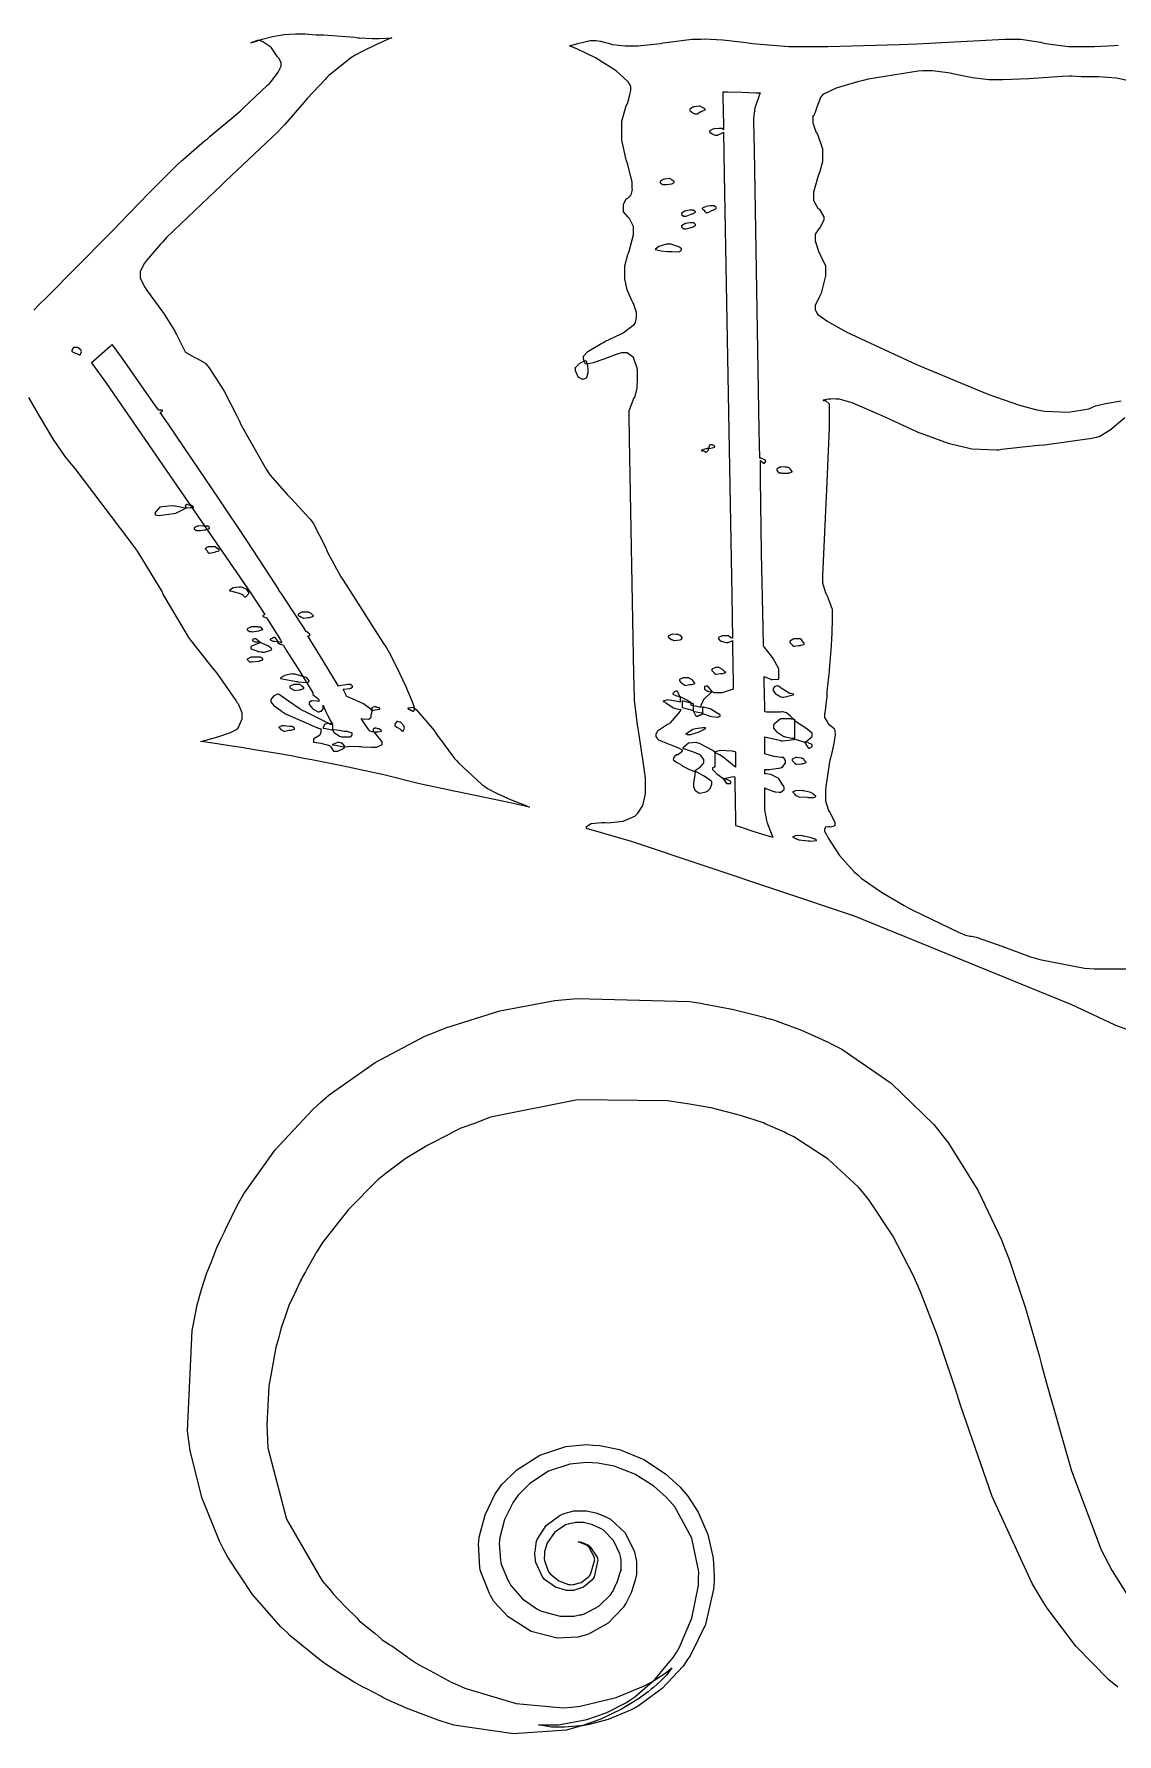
# Model space of a CAD drawing. Extents: x 55 to 302, y 40 to 307.
# Drawn here: x 195.5 to 247.3, y 225.3 to 306.6 of the extents above; entities that cross this region are included whole.
import ezdxf

# ---------------------------------------------------------------- set-up
doc = ezdxf.new("R2010")
doc.units = 0
doc.header["$MEASUREMENT"] = 0

msp = doc.modelspace()

# ---------------------------------------------------------------- linework, layer by layer
at = {"color": 42}
for points in [[(195.491, 293.424), (195.792, 293.723), (196.091, 294.014), (199.027, 296.987), (199.319, 297.285), (199.61, 297.586), (200.995, 299.019), (202.309, 300.33), (202.565, 300.567), (202.635, 300.638), (203.667, 301.52), (203.799, 301.625), (203.932, 301.741), (205.255, 302.852), (205.387, 302.966), (205.519, 303.082), (206.666, 304.166), (206.764, 304.271), (206.86, 304.377), (207.19, 304.81), (207.327, 305.095), (207.327, 305.189), (207.327, 305.268), (207.213, 305.471), (207.187, 305.506), (207.159, 305.542), (206.895, 305.93), (206.868, 305.965), (206.842, 306), (206.455, 306.265), (206.411, 306.281), (206.393, 306.291), (206.273, 306.317), (206.235, 306.317), (206.179, 306.317), (206.018, 306.265), (205.882, 306.211), (205.882, 306.211), (205.882, 306.211), (206.039, 306.262), (206.427, 306.379), (206.922, 306.509), (207.278, 306.585), (207.397, 306.6), (207.459, 306.609), (208.022, 306.634), (208.209, 306.634), (208.456, 306.634), (209.011, 306.6), (209.197, 306.6), (209.346, 306.591), (210.847, 306.476), (210.997, 306.458), (211.075, 306.45), (211.704, 306.423), (211.913, 306.423), (212.024, 306.423), (212.358, 306.441), (212.619, 306.458), (212.619, 306.458), (212.619, 306.458), (212.39, 306.36), (211.855, 306.119), (211.234, 305.818), (210.863, 305.621), (210.749, 305.542), (210.634, 305.463), (209.602, 304.642), (209.514, 304.553), (209.426, 304.465), (208.57, 303.557), (208.492, 303.459), (208.412, 303.363), (207.494, 302.296), (207.397, 302.19), (207.159, 301.943), (204.672, 299.598), (204.435, 299.368), (204.187, 299.139), (201.851, 296.907), (201.648, 296.686), (201.56, 296.59), (200.881, 295.796), (200.837, 295.734), (200.793, 295.681), (200.59, 295.272), (200.59, 295.135), (200.59, 294.958), (200.827, 294.491), (200.871, 294.429), (200.915, 294.358), (201.621, 293.388), (201.719, 293.265), (201.771, 293.194), (202.246, 292.427), (202.282, 292.347), (202.317, 292.268), (202.697, 291.492), (202.741, 291.43), (202.75, 291.412), (203.164, 291.175), (203.236, 291.148), (203.306, 291.113), (203.72, 290.883), (203.729, 290.865), (203.888, 290.672), (204.602, 289.56), (205.21, 288.379), (205.317, 288.149), (205.421, 287.92), (206.604, 285.83), (206.728, 285.644), (206.788, 285.556), (207.61, 284.613), (207.716, 284.515), (207.812, 284.419), (208.703, 283.449), (208.774, 283.351), (208.853, 283.246), (209.47, 282.055), (209.514, 281.94), (209.558, 281.825), (210.184, 280.68), (210.256, 280.565), (210.432, 280.291), (212.186, 277.54), (212.372, 277.283), (212.497, 277.06), (212.849, 276.371), (213.276, 275.459), (213.577, 274.744), (213.686, 274.443), (213.677, 274.425), (213.668, 274.417), (213.523, 274.409), (213.395, 274.396), (213.395, 274.391), (213.395, 274.374), (213.473, 274.321), (213.501, 274.321), (213.509, 274.312), (213.597, 274.259), (213.607, 274.249), (213.633, 274.249), (213.713, 274.303), (213.713, 274.321), (213.703, 274.33), (213.677, 274.402), (213.677, 274.425), (213.677, 274.425), (213.782, 274.329), (214.664, 273.306), (214.735, 273.19), (214.806, 273.086), (215.626, 271.992), (215.724, 271.885), (215.812, 271.781), (216.932, 270.749), (217.065, 270.651), (217.193, 270.557), (217.623, 270.334), (218.338, 270.013), (218.954, 269.764), (219.215, 269.663), (219.215, 269.663), (219.215, 269.663), (218.786, 269.755), (217.76, 269.973), (216.537, 270.229), (215.768, 270.389), (215.511, 270.44), (215.379, 270.466), (214.022, 270.758), (213.89, 270.793), (213.757, 270.829), (212.31, 271.181), (212.16, 271.216), (211.789, 271.296), (210.304, 271.617), (208.8, 271.921), (208.421, 271.992), (208.267, 272.023), (207.804, 272.109), (207.054, 272.238), (206.238, 272.373), (205.423, 272.504), (204.673, 272.621), (204.056, 272.717), (203.637, 272.781), (203.483, 272.803), (203.483, 272.803), (203.483, 272.803), (203.733, 272.864), (204.302, 273.02), (204.91, 273.236), (205.227, 273.395), (205.281, 273.473), (205.307, 273.509), (205.457, 273.88), (205.457, 274.002), (205.457, 274.162), (205.281, 274.577), (205.246, 274.638), (205.184, 274.753), (204.302, 276.023), (204.188, 276.155), (204.072, 276.287), (203.014, 277.644), (202.917, 277.777), (202.794, 277.963), (201.701, 279.815), (201.613, 279.999), (201.515, 280.186), (200.483, 281.861), (200.378, 282.01), (200.113, 282.381), (197.467, 285.856), (197.203, 286.173), (196.996, 286.428), (196.446, 287.245), (195.786, 288.347), (195.253, 289.245)], [(248.408, 258.807), (247.261, 259.221), (247.191, 259.256), (245.153, 260.2), (234.748, 264.439), (224.094, 268.023), (221.933, 268.64), (221.933, 268.64), (221.933, 268.676), (221.933, 268.676), (221.933, 268.727), (222.162, 268.879), (222.673, 268.932), (222.815, 268.923), (222.974, 268.914), (223.691, 268.985), (224.251, 269.232), (224.331, 269.31), (224.393, 269.364), (224.622, 269.744), (224.746, 270.229), (224.755, 270.334), (224.755, 270.45), (224.755, 270.707), (224.755, 270.793), (224.755, 271.049), (224.657, 271.727), (224.649, 271.815), (224.631, 271.948), (224.429, 273.306), (224.403, 273.439), (224.375, 273.581), (224.234, 274.779), (224.226, 274.884), (224.198, 276.014), (223.996, 287.277), (223.978, 288.396), (223.978, 288.608), (224.19, 289.172), (224.226, 289.242), (224.26, 289.304), (224.362, 289.702), (224.375, 290.169), (224.367, 290.266), (224.367, 290.346), (224.367, 290.523), (224.367, 290.583), (224.349, 290.707), (224.177, 291.162), (223.88, 291.386), (223.802, 291.394), (223.775, 291.394), (223.716, 291.394), (223.697, 291.394), (223.609, 291.386), (223.306, 291.287), (222.77, 291.091), (222.247, 290.914), (221.967, 290.849), (221.897, 290.865), (221.879, 290.865), (221.83, 290.981), (221.791, 291.107), (221.791, 291.148), (221.791, 291.228), (222.002, 291.448), (222.038, 291.465), (222.082, 291.492), (222.673, 291.853), (222.743, 291.888), (222.814, 291.924), (223.555, 292.278), (223.625, 292.312), (223.696, 292.348), (224.225, 292.761), (224.26, 292.806), (224.277, 292.833), (224.331, 293.077), (224.331, 293.158), (224.331, 293.318), (224.181, 293.741), (224.154, 293.794), (224.101, 293.882), (223.882, 294.394), (223.767, 294.924), (223.767, 295.099), (223.767, 295.161), (223.767, 295.3), (223.767, 295.345), (223.767, 295.549), (223.908, 296.087), (223.944, 296.157), (223.978, 296.245), (224.19, 297.027), (224.19, 297.285), (224.19, 297.428), (223.988, 297.807), (223.944, 297.851), (223.908, 297.895), (223.697, 298.126), (223.697, 298.203), (223.697, 298.257), (223.697, 298.376), (223.697, 298.414), (223.697, 298.502), (223.846, 298.759), (223.873, 298.767), (223.918, 298.785), (224.075, 298.936), (224.128, 299.192), (224.12, 299.262), (224.12, 299.57), (223.908, 300.382), (223.873, 300.496), (223.838, 300.612), (223.625, 301.558), (223.625, 301.872), (223.625, 301.952), (223.625, 302.131), (223.625, 302.19), (223.625, 302.464), (223.838, 303.195), (223.873, 303.283), (223.908, 303.363), (224.014, 303.72), (224.05, 303.948), (224.05, 304.024), (224.05, 304.052), (224.05, 304.111), (224.05, 304.13), (223.933, 304.35), (223.354, 304.88), (222.373, 305.497), (221.499, 305.916), (221.121, 306.071), (221.121, 306.071), (221.121, 306.071), (221.24, 306.105), (221.523, 306.181), (221.85, 306.265), (222.048, 306.309), (222.11, 306.317), (222.154, 306.317), (222.253, 306.317), (222.286, 306.317), (222.374, 306.317), (222.611, 306.291), (222.639, 306.281), (222.665, 306.273), (223.078, 306.159), (223.132, 306.141), (223.184, 306.132), (223.78, 306.071), (223.978, 306.071), (224.383, 306.071), (225.469, 306.185), (225.601, 306.211), (225.734, 306.229), (226.984, 306.388), (227.401, 306.388), (227.56, 306.397), (228.45, 306.353), (229.446, 306.239), (229.658, 306.211), (229.869, 306.185), (231.615, 306.035), (232.198, 306.035), (233.477, 306.035), (236.898, 306.124), (237.313, 306.141), (237.736, 306.159), (241.943, 306.379), (242.358, 306.388), (242.711, 306.388), (243.654, 306.239), (243.769, 306.211), (243.884, 306.177), (244.988, 306.035), (245.357, 306.035), (245.575, 306.035), (246.229, 306.044), (247.155, 306.088), (247.367, 306.105)], [(248.083, 304.351), (247.293, 304.514), (246.422, 304.588), (246.133, 304.588), (245.999, 304.588), (245.598, 304.593), (245.154, 304.615), (245.04, 304.624), (244.695, 304.598), (243.094, 304.497), (241.854, 304.447), (241.44, 304.447), (241.18, 304.447), (240.399, 304.535), (239.606, 304.695), (239.466, 304.73), (239.342, 304.757), (238.482, 304.87), (238.195, 304.87), (238.151, 304.87), (238.052, 304.87), (238.019, 304.87), (237.798, 304.854), (235.409, 304.473), (235.162, 304.411), (234.906, 304.351), (233.87, 304.042), (233.238, 303.734), (233.186, 303.671), (233.15, 303.627), (232.948, 303.142), (232.94, 303.106), (232.922, 303.046), (232.802, 302.719), (232.763, 302.719), (232.763, 302.675), (232.763, 302.576), (232.763, 302.543), (232.763, 302.384), (232.912, 301.961), (232.94, 301.908), (232.984, 301.837), (233.222, 301.149), (233.222, 300.919), (233.222, 300.867), (233.222, 300.747), (233.222, 300.707), (233.222, 300.514), (233.08, 300.003), (233.046, 299.931), (233.01, 299.843), (232.797, 299.063), (232.797, 298.803), (232.797, 298.67), (233.002, 298.31), (233.046, 298.274), (233.08, 298.248), (233.282, 297.895), (233.292, 297.851), (233.292, 297.728), (233.114, 297.392), (233.08, 297.356), (233.044, 297.321), (232.869, 297.057), (232.869, 296.969), (232.869, 296.748), (233.072, 296.158), (233.116, 296.087), (233.15, 296.017), (233.363, 295.541), (233.363, 295.381), (233.363, 295.073), (233.16, 294.235), (233.116, 294.146), (233.08, 294.086), (232.869, 293.656), (232.869, 293.511), (232.869, 293.45), (232.956, 293.292), (232.974, 293.265), (233.008, 293.22), (233.481, 292.877), (234.359, 292.392), (234.597, 292.276), (234.834, 292.162), (237.508, 290.927), (237.808, 290.795), (238.099, 290.663), (240.947, 289.49), (241.23, 289.384), (241.502, 289.279), (242.649, 288.881), (243.477, 288.66), (243.593, 288.642), (243.848, 288.598), (244.995, 288.542), (245.965, 288.714), (246.133, 288.785), (246.283, 288.848), (246.768, 288.963), (247.513, 289.083)], [(247.68, 288.282), (246.986, 287.695), (246.488, 287.384), (246.309, 287.338), (246.105, 287.285), (243.84, 286.967), (243.593, 286.949), (243.399, 286.933), (241.785, 286.756), (241.653, 286.738), (241.547, 286.73), (240.374, 286.782), (240.242, 286.808), (240.17, 286.826), (239.43, 287.003), (239.36, 287.021), (239.244, 287.056), (237.949, 287.523), (237.808, 287.584), (237.666, 287.646), (236.255, 288.3), (236.115, 288.36), (235.972, 288.422), (234.649, 288.987), (234.527, 289.031), (234.473, 289.049), (234.036, 289.172), (233.892, 289.172), (233.848, 289.181), (233.616, 289.172), (233.539, 289.172), (233.503, 289.163), (233.256, 289.118), (233.256, 289.101), (233.282, 289.101), (233.342, 289.101), (233.363, 289.101), (233.389, 289.093), (233.539, 288.94), (233.539, 288.889), (233.539, 287.796), (233.415, 284.851), (233.398, 284.515), (233.381, 284.181), (233.238, 281.068), (233.222, 280.775), (233.222, 280.723), (233.222, 280.604), (233.222, 280.565), (233.222, 280.388), (233.371, 279.913), (233.398, 279.859), (233.443, 279.771), (233.679, 279.123), (233.679, 278.907), (233.679, 278.554), (233.653, 277.62), (233.645, 277.496), (233.635, 277.373), (233.547, 276.225), (233.539, 276.119), (233.529, 276.014), (233.433, 275.194), (233.433, 274.92), (233.423, 274.832), (233.335, 274.152), (233.327, 274.108), (233.327, 274.092), (233.327, 274.052), (233.327, 274.038), (233.327, 273.941), (233.477, 273.693), (233.503, 273.649), (233.521, 273.623), (233.776, 273.421), (233.785, 273.403), (233.819, 273.345), (233.827, 273.117), (233.772, 272.703), (233.671, 272.267), (233.6, 272.008), (233.575, 271.921), (233.557, 271.833), (233.379, 270.625), (233.363, 270.474), (233.363, 270.386), (233.363, 270.188), (233.363, 270.122), (233.363, 269.955), (233.511, 269.496), (233.539, 269.452), (233.583, 269.382), (233.821, 268.931), (233.821, 268.781), (233.821, 268.764), (233.619, 268.702), (233.575, 268.71), (233.531, 268.72), (233.371, 268.694), (233.318, 268.595), (233.327, 268.57), (233.327, 268.509), (233.415, 268.341), (233.433, 268.323), (233.511, 268.165), (234.041, 267.345), (234.746, 266.56), (234.914, 266.417), (235.081, 266.269), (236.052, 265.585), (237.129, 264.954), (237.349, 264.83), (237.552, 264.725), (239.765, 263.659), (239.995, 263.561), (240.021, 263.553), (240.265, 263.489), (240.348, 263.489), (240.576, 263.437), (241.855, 262.988), (243.169, 262.503), (243.417, 262.431), (243.619, 262.37), (245.762, 261.956), (245.992, 261.938), (246.213, 261.921), (248.364, 261.921)]]:
    msp.add_lwpolyline(points, dxfattribs=at)
for points in [[(230.47, 272.204), (230.47, 272.407), (230.47, 272.863), (230.47, 273.014), (230.531, 272.998), (231.174, 272.856), (231.246, 272.838), (231.316, 272.83), (231.871, 272.892), (231.915, 272.91), (231.96, 272.901), (232.33, 272.785), (232.374, 272.767), (232.391, 272.723), (232.533, 272.495), (232.551, 272.485), (232.595, 272.485), (232.709, 272.539), (232.727, 272.557), (232.727, 272.574), (232.727, 272.615), (232.727, 272.627), (232.727, 272.655), (232.577, 272.725), (232.551, 272.733), (232.533, 272.743), (232.413, 272.767), (232.374, 272.767), (232.435, 272.795), (232.727, 273.039), (232.727, 273.12), (232.727, 273.202), (232.427, 273.443), (231.986, 273.729), (231.915, 273.792), (231.88, 273.818), (231.699, 274.012), (231.502, 274.17), (231.458, 274.179), (231.44, 274.188), (231.32, 274.215), (231.282, 274.215), (231.22, 274.206), (230.548, 274.206), (230.47, 274.215), (230.47, 274.427), (230.452, 275.062), (230.434, 275.697), (230.434, 275.908), (230.46, 275.89), (230.759, 275.776), (230.787, 275.766), (230.831, 275.758), (231.122, 275.785), (231.14, 275.802), (231.14, 275.918), (231.14, 276.175), (231.14, 276.261), (231.122, 276.305), (230.857, 276.772), (230.823, 276.824), (230.787, 276.878), (230.434, 277.319), (230.4, 277.354), (230.382, 278.245), (230.314, 281.799), (230.266, 285.353), (230.258, 286.243), (230.274, 286.227), (230.394, 286.103), (230.434, 286.103), (230.451, 286.103), (230.511, 286.194), (230.504, 286.209), (230.504, 286.245), (230.294, 286.349), (230.223, 286.349), (230.196, 287.69), (229.967, 301.097), (229.941, 302.437), (229.941, 302.613), (230.002, 303.09), (230.011, 303.142), (230.028, 303.196), (230.23, 303.751), (230.258, 303.812), (230.032, 303.812), (229.358, 303.83), (228.684, 303.848), (228.46, 303.848), (228.46, 303.623), (228.476, 302.948), (228.494, 302.274), (228.494, 302.048), (228.494, 302.066), (228.414, 302.118), (228.388, 302.118), (228.362, 302.118), (228.302, 302.118), (228.283, 302.118), (228.283, 302.118), (228.035, 302.093), (228.001, 302.084), (227.973, 302.075), (227.824, 302.002), (227.824, 301.978), (227.824, 301.952), (227.912, 301.881), (227.93, 301.872), (227.947, 301.863), (228.067, 301.801), (228.107, 301.801), (228.133, 301.801), (228.191, 301.801), (228.211, 301.801), (228.238, 301.811), (228.476, 301.926), (228.494, 301.942), (228.528, 299.923), (228.881, 279.762), (228.917, 277.742), (228.891, 277.742), (228.829, 277.768), (228.812, 277.777), (228.812, 277.795), (228.732, 277.848), (228.706, 277.848), (228.635, 277.848), (228.45, 277.858), (228.424, 277.848), (228.396, 277.84), (228.247, 277.767), (228.247, 277.742), (228.247, 277.708), (228.335, 277.618), (228.353, 277.6), (228.38, 277.592), (228.608, 277.54), (228.636, 277.53), (228.706, 277.53), (228.899, 277.62), (228.917, 277.636), (228.917, 277.343), (228.935, 276.459), (228.953, 275.595), (228.953, 275.307), (228.909, 275.291), (228.468, 275.141), (228.424, 275.131), (228.396, 275.123), (228.097, 275.123), (228.071, 275.131), (228.043, 275.131), (227.973, 275.159), (227.965, 275.167), (227.929, 275.211), (227.743, 275.449), (227.682, 275.449), (227.656, 275.449), (227.578, 275.423), (227.578, 275.413), (227.578, 275.397), (227.578, 275.357), (227.578, 275.343), (227.578, 275.308), (227.726, 275.212), (227.754, 275.203), (227.77, 275.194), (227.89, 275.167), (227.93, 275.167), (227.903, 275.141), (227.604, 274.876), (227.578, 274.85), (227.55, 274.823), (227.401, 274.526), (227.401, 274.425), (227.357, 274.435), (226.986, 274.523), (226.942, 274.531), (226.942, 274.549), (226.942, 274.589), (226.942, 274.602), (226.942, 274.647), (226.73, 274.779), (226.447, 274.92), (226.413, 274.954), (226.395, 274.972), (226.275, 275.203), (226.237, 275.203), (226.209, 275.203), (226.15, 275.167), (226.131, 275.167), (226.131, 275.15), (226.06, 275.096), (226.06, 275.096), (226.06, 275.07), (226.209, 275), (226.237, 274.99), (226.253, 274.982), (226.373, 274.954), (226.413, 274.954), (226.413, 274.884), (226.413, 274.727), (226.413, 274.673), (226.281, 274.709), (225.808, 274.784), (225.601, 274.727), (225.601, 274.708), (225.627, 274.708), (225.69, 274.683), (225.708, 274.673), (225.724, 274.647), (226.104, 274.409), (226.167, 274.391), (226.193, 274.382), (226.421, 274.33), (226.447, 274.321), (226.421, 274.25), (225.945, 273.685), (225.884, 273.649), (225.812, 273.605), (225.335, 273.288), (225.319, 273.262), (225.301, 273.244), (225.249, 273.126), (225.249, 273.086), (225.249, 273.042), (225.337, 272.919), (225.355, 272.91), (225.381, 272.883), (225.575, 272.798), (225.962, 272.645), (226.336, 272.493), (226.509, 272.407), (226.519, 272.38), (226.519, 272.352), (226.434, 272.262), (226.311, 272.168), (226.271, 272.168), (226.245, 272.16), (226.131, 272.058), (226.085, 271.939), (226.095, 271.921), (226.103, 271.905), (226.279, 271.794), (226.491, 271.666), (226.519, 271.639), (226.545, 271.613), (226.83, 271.472), (227.101, 271.366), (227.119, 271.356), (227.127, 271.34), (227.095, 271.093), (227.048, 270.815), (227.048, 270.721), (227.048, 270.651), (227.135, 270.45), (227.153, 270.44), (227.171, 270.432), (227.312, 270.343), (227.329, 270.334), (227.356, 270.325), (227.656, 270.388), (227.682, 270.404), (227.717, 270.422), (227.858, 270.55), (227.93, 270.758), (227.93, 270.827), (227.93, 270.867), (227.802, 270.986), (227.524, 271.163), (227.245, 271.314), (227.119, 271.373), (227.119, 271.392), (227.119, 271.392), (227.201, 271.454), (227.338, 271.552), (227.365, 271.569), (227.391, 271.587), (227.542, 271.785), (227.542, 271.851), (227.542, 271.931), (227.391, 272.142), (227.365, 272.168), (227.347, 272.178), (226.967, 272.328), (226.906, 272.344), (226.871, 272.354), (226.588, 272.442), (226.554, 272.451), (226.58, 272.522), (226.813, 272.737), (227.171, 272.759), (227.259, 272.733), (227.32, 272.715), (227.991, 272.362), (228.071, 272.308), (228.071, 272.124), (228.071, 271.708), (228.071, 271.569), (228.043, 271.569), (227.973, 271.543), (227.965, 271.533), (227.965, 271.464), (228.163, 271.256), (228.45, 271.048), (228.494, 271.004), (228.51, 270.987), (228.63, 270.793), (228.67, 270.793), (228.714, 270.793), (228.813, 270.793), (228.847, 270.793), (228.847, 270.811), (228.847, 270.851), (228.847, 270.863), (228.847, 270.891), (228.696, 270.961), (228.67, 270.969), (228.652, 270.979), (228.533, 271.004), (228.494, 271.004), (228.51, 271.031), (228.951, 271.119), (229.023, 271.11), (229.023, 270.816), (229.041, 269.933), (229.059, 269.069), (229.059, 268.781), (229.235, 268.728), (229.945, 268.5), (230.671, 268.271), (230.857, 268.217), (230.831, 268.279), (230.592, 268.897), (230.576, 268.957), (230.558, 269.019), (230.47, 269.529), (230.47, 269.699), (230.47, 269.919), (230.47, 270.415), (230.47, 270.581), (230.514, 270.554), (230.893, 270.414), (230.929, 270.404), (230.955, 270.396), (231.145, 270.368), (231.21, 270.368), (231.236, 270.378), (231.386, 270.503), (231.386, 270.545), (231.386, 270.563), (231.386, 270.604), (231.386, 270.617), (231.369, 270.652), (231.14, 271.013), (231.105, 271.04), (231.078, 271.058), (230.779, 271.207), (230.753, 271.216), (230.735, 271.225), (230.536, 271.25), (230.47, 271.25), (230.47, 271.304), (230.47, 271.424), (230.47, 271.463), (230.673, 271.463), (231.228, 271.543), (231.282, 271.569), (231.308, 271.578), (231.458, 271.784), (231.458, 271.851), (231.458, 271.895), (231.369, 272.01), (231.352, 272.028), (231.242, 272.028), (230.911, 272.077), (230.558, 272.178), (230.47, 272.204)], [(227.506, 303.106), (227.488, 303.116), (227.368, 303.177), (227.329, 303.177), (227.329, 303.177), (227.075, 303.152), (227.048, 303.142), (227.021, 303.134), (226.872, 303.035), (226.872, 303), (226.872, 302.974), (226.959, 302.905), (226.977, 302.896), (226.995, 302.887), (227.113, 302.824), (227.153, 302.824), (227.223, 302.824), (227.4, 302.922), (227.435, 302.93), (227.462, 302.94), (227.612, 303.013), (227.612, 303.036), (227.608, 303.033), (227.524, 303.09), (227.506, 303.106)], [(226.024, 299.649), (226.024, 299.649), (225.945, 299.721), (225.918, 299.721), (225.918, 299.721), (225.663, 299.694), (225.637, 299.685), (225.61, 299.677), (225.461, 299.577), (225.461, 299.544), (225.461, 299.518), (225.548, 299.448), (225.565, 299.438), (225.592, 299.438), (225.651, 299.438), (225.672, 299.438), (225.76, 299.438), (225.997, 299.464), (226.024, 299.472), (226.041, 299.482), (226.131, 299.555), (226.131, 299.579), (226.131, 299.579), (226.033, 299.641), (226.024, 299.649)], [(227.578, 298.167), (227.578, 298.167), (227.656, 298.097), (227.682, 298.097), (227.753, 298.097), (227.929, 298.187), (227.965, 298.203), (227.991, 298.213), (228.141, 298.286), (228.141, 298.31), (228.141, 298.336), (228.053, 298.406), (228.035, 298.414), (228.009, 298.414), (227.949, 298.414), (227.93, 298.414), (227.858, 298.414), (227.664, 298.389), (227.648, 298.38), (227.62, 298.371), (227.471, 298.298), (227.471, 298.274), (227.48, 298.265), (227.578, 298.192), (227.578, 298.167)], [(227.048, 298.203), (227.021, 298.203), (226.961, 298.203), (226.942, 298.203), (226.871, 298.203), (226.686, 298.177), (226.66, 298.167), (226.632, 298.159), (226.483, 298.06), (226.483, 298.027), (226.483, 298.001), (226.572, 297.93), (226.59, 297.921), (226.616, 297.921), (226.675, 297.921), (226.696, 297.921), (226.696, 297.921), (226.941, 298.01), (226.977, 298.027), (227.003, 298.037), (227.153, 298.11), (227.153, 298.133), (227.153, 298.133), (227.065, 298.195), (227.048, 298.203)], [(227.048, 297.604), (227.021, 297.604), (226.961, 297.604), (226.942, 297.604), (226.871, 297.604), (226.686, 297.578), (226.66, 297.568), (226.632, 297.56), (226.483, 297.46), (226.483, 297.428), (226.483, 297.401), (226.572, 297.331), (226.59, 297.321), (226.616, 297.321), (226.675, 297.321), (226.696, 297.321), (226.696, 297.321), (226.941, 297.384), (226.977, 297.392), (227.003, 297.401), (227.153, 297.474), (227.153, 297.498), (227.153, 297.525), (227.065, 297.596), (227.048, 297.604)], [(225.213, 296.333), (225.221, 296.325), (225.512, 296.267), (225.816, 296.227), (225.918, 296.227), (226.033, 296.227), (226.35, 296.219), (226.377, 296.227), (226.394, 296.237), (226.483, 296.31), (226.483, 296.333), (226.483, 296.361), (226.394, 296.431), (226.377, 296.44), (226.35, 296.458), (225.974, 296.58), (225.848, 296.58), (225.768, 296.59), (225.397, 296.471), (225.213, 296.333), (225.213, 296.333)], [(197.309, 291.465), (197.309, 291.444), (197.436, 291.382), (197.582, 291.334), (197.592, 291.324), (197.592, 291.324), (197.67, 291.288), (197.696, 291.288), (197.714, 291.288), (197.776, 291.439), (197.768, 291.465), (197.768, 291.509), (197.618, 291.633), (197.592, 291.641), (197.547, 291.641), (197.448, 291.641), (197.415, 291.641), (197.387, 291.641), (197.309, 291.509), (197.309, 291.465)], [(210.362, 272.521), (210.378, 272.539), (210.669, 272.579), (211.066, 272.566), (211.138, 272.557), (211.208, 272.548), (211.657, 272.521), (211.807, 272.521), (211.895, 272.521), (212.15, 272.645), (212.16, 272.661), (212.16, 272.661), (212.16, 272.697), (212.16, 272.697), (212.16, 272.778), (211.966, 273.02), (211.773, 273.262), (211.773, 273.262), (211.773, 273.262), (211.949, 273.268), (212.126, 273.29), (212.126, 273.297), (212.126, 273.324), (212.036, 273.395), (212.019, 273.403), (211.975, 273.403), (211.876, 273.439), (211.843, 273.439), (211.816, 273.439), (211.737, 273.385), (211.737, 273.367), (211.737, 273.341), (211.737, 273.283), (211.737, 273.262), (211.693, 273.262), (211.594, 273.297), (211.56, 273.297), (211.525, 273.351), (211.38, 273.567), (211.218, 273.801), (211.173, 273.862), (211.173, 273.862), (211.173, 273.896), (211.173, 273.896), (211.252, 273.88), (211.521, 273.871), (211.631, 273.97), (211.631, 274.002), (211.631, 274.074), (211.693, 274.277), (211.703, 274.285), (211.729, 274.303), (211.917, 274.334), (212.055, 274.351), (212.055, 274.355), (212.055, 274.373), (211.975, 274.425), (211.949, 274.425), (211.922, 274.425), (211.851, 274.453), (211.843, 274.461), (211.816, 274.471), (211.667, 274.411), (211.667, 274.391), (211.667, 274.365), (211.667, 274.306), (211.667, 274.285), (211.631, 274.329), (211.266, 274.593), (210.634, 274.894), (210.468, 274.954), (210.45, 274.99), (210.308, 275.273), (210.292, 275.307), (210.318, 275.299), (210.616, 275.335), (210.644, 275.343), (210.661, 275.353), (210.749, 275.398), (210.749, 275.413), (210.749, 275.441), (210.661, 275.511), (210.644, 275.519), (210.616, 275.519), (210.557, 275.519), (210.538, 275.519), (210.511, 275.529), (210.123, 275.467), (210.079, 275.449), (209.929, 275.688), (209.338, 276.649), (208.747, 277.61), (208.598, 277.848), (208.624, 277.848), (208.704, 277.875), (208.704, 277.883), (208.704, 277.927), (208.554, 278.043), (208.528, 278.059), (208.395, 278.263), (207.874, 279.061), (207.353, 279.842), (207.221, 280.035), (207.221, 280.035), (207.221, 280.07), (207.221, 280.07), (206.837, 280.654), (205.683, 282.406), (204.367, 284.384), (203.058, 286.322), (201.923, 287.984), (201.542, 288.536), (201.559, 288.546), (201.648, 288.593), (201.648, 288.608), (201.648, 288.608), (201.648, 288.642), (201.648, 288.642), (201.604, 288.642), (201.505, 288.642), (201.472, 288.642), (201.323, 288.858), (200.875, 289.497), (200.36, 290.227), (199.844, 290.951), (199.397, 291.575), (199.249, 291.783), (199.151, 291.695), (198.754, 291.342), (198.357, 290.989), (198.261, 290.901), (198.975, 289.913), (205.872, 279.885), (206.551, 278.871), (206.533, 278.863), (206.445, 278.817), (206.445, 278.801), (206.445, 278.784), (206.577, 278.73), (206.622, 278.73), (206.692, 278.616), (206.992, 278.144), (207.292, 277.654), (207.363, 277.53), (207.319, 277.53), (207.203, 277.557), (207.187, 277.566), (207.169, 277.602), (207.049, 277.777), (207.01, 277.777), (206.983, 277.777), (206.924, 277.742), (206.904, 277.742), (206.904, 277.726), (206.798, 277.686), (206.798, 277.672), (206.798, 277.654), (206.93, 277.6), (206.974, 277.6), (207.018, 277.6), (207.133, 277.575), (207.151, 277.566), (207.151, 277.54), (207.283, 277.46), (207.327, 277.46), (207.336, 277.452), (207.424, 277.399), (207.433, 277.39), (207.574, 277.169), (208.139, 276.275), (208.703, 275.361), (208.844, 275.131), (208.844, 275.052), (209.083, 274.85), (209.127, 274.814), (209.127, 274.788), (209.127, 274.729), (209.127, 274.708), (209.047, 274.726), (208.777, 274.739), (208.668, 274.664), (208.668, 274.638), (208.668, 274.567), (208.826, 274.382), (208.844, 274.355), (208.861, 274.338), (209.091, 274.224), (209.127, 274.215), (209.153, 274.215), (209.212, 274.249), (209.233, 274.249), (209.259, 274.249), (209.338, 274.356), (209.338, 274.391), (209.338, 274.427), (209.338, 274.505), (209.338, 274.531), (209.356, 274.487), (209.496, 274.152), (209.514, 274.108), (209.532, 274.092), (209.646, 273.88), (209.656, 273.862), (209.664, 273.836), (209.779, 273.633), (209.797, 273.615), (209.769, 273.615), (209.71, 273.615), (209.69, 273.615), (209.585, 273.677), (208.466, 274.233), (208.351, 274.285), (208.235, 274.338), (207.676, 274.727), (207.239, 275.044), (207.187, 275.06), (207.159, 275.07), (206.97, 274.968), (206.834, 274.8), (206.834, 274.744), (206.834, 274.689), (206.983, 274.519), (207.309, 274.277), (207.397, 274.215), (207.53, 274.126), (209.065, 273.447), (209.233, 273.403), (209.233, 273.368), (209.233, 273.29), (209.233, 273.262), (209.233, 273.218), (209.17, 273.096), (209.161, 273.086), (209.135, 273.068), (208.897, 272.919), (208.88, 272.91), (208.88, 272.875), (208.88, 272.795), (208.88, 272.767), (208.897, 272.759), (209.232, 272.717), (209.637, 272.601), (209.69, 272.557), (209.708, 272.548), (209.827, 272.344), (209.867, 272.344), (209.911, 272.344), (210.01, 272.344), (210.043, 272.344), (210.104, 272.362), (210.282, 272.446), (210.352, 272.513), (210.362, 272.521)], [(221.897, 291.006), (221.914, 290.998), (221.976, 290.783), (222.003, 290.554), (222.003, 290.477), (222.003, 290.406), (221.941, 290.205), (221.933, 290.196), (221.915, 290.178), (221.773, 290.116), (221.757, 290.124), (221.713, 290.124), (221.597, 290.187), (221.58, 290.196), (221.553, 290.213), (221.404, 290.518), (221.404, 290.619), (221.394, 290.663), (221.611, 290.893), (221.879, 291.016), (221.897, 291.006)], [(227.788, 286.808), (227.797, 286.818), (227.943, 286.844), (228.071, 286.87), (228.071, 286.879), (228.071, 286.906), (227.981, 286.977), (227.965, 286.985), (227.937, 286.985), (227.878, 286.985), (227.858, 286.985), (227.841, 286.985), (227.78, 286.895), (227.788, 286.879), (227.788, 286.879), (227.788, 286.826), (227.788, 286.808), (227.7, 286.808), (227.435, 286.73), (227.435, 286.702), (227.462, 286.702), (227.521, 286.702), (227.542, 286.702), (227.55, 286.694), (227.638, 286.641), (227.648, 286.632), (227.666, 286.626), (227.757, 286.708), (227.788, 286.808), (227.788, 286.808)], [(231.669, 285.856), (231.651, 285.866), (231.531, 285.926), (231.492, 285.926), (231.421, 285.926), (231.236, 285.936), (231.21, 285.926), (231.184, 285.918), (231.033, 285.819), (231.033, 285.786), (231.033, 285.751), (231.122, 285.662), (231.14, 285.644), (231.166, 285.644), (231.225, 285.644), (231.246, 285.644), (231.272, 285.636), (231.571, 285.636), (231.599, 285.644), (231.643, 285.644), (231.775, 285.698), (231.775, 285.714), (231.765, 285.724), (231.685, 285.84), (231.669, 285.856)], [(202.777, 283.95), (202.803, 283.968), (202.992, 283.996), (203.13, 283.986), (203.13, 283.986), (203.13, 284.014), (203.04, 284.084), (203.024, 284.092), (202.98, 284.092), (202.864, 284.118), (202.847, 284.127), (202.82, 284.127), (202.741, 284.074), (202.741, 284.056), (202.75, 284.048), (202.777, 283.975), (202.777, 283.95), (202.733, 283.96), (202.264, 284.048), (202.212, 284.056), (202.062, 284.074), (201.529, 284.008), (201.296, 283.755), (201.296, 283.669), (201.296, 283.669), (201.296, 283.633), (201.296, 283.633), (201.498, 283.607), (202.286, 283.726), (202.741, 283.934), (202.777, 283.95)], [(203.27, 282.892), (203.296, 282.892), (203.356, 282.892), (203.376, 282.892), (203.465, 282.892), (203.663, 282.928), (203.729, 282.928), (203.755, 282.937), (203.906, 282.983), (203.906, 282.998), (203.906, 283.025), (203.816, 283.096), (203.799, 283.104), (203.772, 283.104), (203.713, 283.104), (203.693, 283.104), (203.605, 283.104), (203.367, 283.114), (203.34, 283.104), (203.314, 283.096), (203.164, 283.023), (203.164, 282.998), (203.164, 282.972), (203.252, 282.902), (203.27, 282.892)], [(203.799, 281.869), (203.799, 281.869), (203.888, 281.809), (203.906, 281.799), (203.906, 281.799), (204.161, 281.861), (204.188, 281.869), (204.214, 281.879), (204.365, 281.924), (204.365, 281.94), (204.365, 281.967), (204.266, 282.038), (204.258, 282.046), (204.258, 282.046), (204.169, 282.108), (204.152, 282.116), (204.081, 282.116), (203.922, 282.116), (203.87, 282.116), (203.843, 282.108), (203.693, 282.035), (203.693, 282.01), (203.702, 281.994), (203.799, 281.901), (203.799, 281.869)], [(204.858, 279.999), (204.902, 279.999), (205.016, 279.975), (205.034, 279.965), (205.078, 279.957), (205.315, 279.895), (205.484, 279.833), (205.493, 279.823), (205.493, 279.797), (205.572, 279.717), (205.599, 279.717), (205.643, 279.717), (205.766, 279.867), (205.776, 279.893), (205.784, 279.921), (205.69, 280.061), (205.475, 280.168), (205.423, 280.176), (205.325, 280.176), (205.034, 280.142), (204.866, 280.035), (204.858, 279.999)], [(208.774, 278.907), (208.756, 278.916), (208.636, 278.977), (208.598, 278.977), (208.526, 278.977), (208.341, 278.987), (208.315, 278.977), (208.288, 278.969), (208.139, 278.896), (208.139, 278.871), (208.139, 278.845), (208.227, 278.775), (208.245, 278.765), (208.262, 278.757), (208.382, 278.694), (208.421, 278.694), (208.421, 278.694), (208.632, 278.73), (208.704, 278.73), (208.73, 278.74), (208.88, 278.785), (208.88, 278.801), (208.88, 278.801), (208.791, 278.889), (208.774, 278.907)], [(206.339, 278.271), (206.313, 278.271), (206.254, 278.271), (206.235, 278.271), (206.207, 278.281), (205.908, 278.281), (205.882, 278.271), (205.854, 278.263), (205.705, 278.19), (205.705, 278.165), (205.705, 278.139), (205.792, 278.069), (205.81, 278.059), (205.836, 278.059), (205.896, 278.059), (205.916, 278.059), (205.942, 278.051), (206.241, 278.087), (206.269, 278.095), (206.295, 278.105), (206.445, 278.15), (206.445, 278.165), (206.436, 278.175), (206.357, 278.263), (206.339, 278.271)], [(206.339, 277.53), (206.259, 277.504), (205.882, 277.338), (205.882, 277.283), (205.882, 277.283), (205.882, 277.247), (205.882, 277.247), (205.898, 277.231), (206.19, 277.116), (206.235, 277.107), (206.279, 277.107), (206.393, 277.081), (206.411, 277.071), (206.525, 277.071), (206.833, 277.161), (206.868, 277.177), (206.868, 277.177), (206.868, 277.213), (206.868, 277.213), (206.875, 277.235), (206.722, 277.359), (206.41, 277.496), (206.339, 277.53), (206.313, 277.548), (206.121, 277.706), (206.058, 277.706), (206.03, 277.706), (205.952, 277.682), (205.952, 277.672), (205.952, 277.672), (205.952, 277.636), (205.952, 277.636), (205.952, 277.62), (206.084, 277.566), (206.128, 277.566), (206.181, 277.566), (206.321, 277.54), (206.339, 277.53)], [(225.99, 277.672), (226.016, 277.672), (226.085, 277.646), (226.095, 277.636), (226.121, 277.628), (226.421, 277.654), (226.447, 277.672), (226.465, 277.682), (226.519, 277.742), (226.519, 277.742), (226.519, 277.778), (226.43, 277.866), (226.413, 277.883), (226.386, 277.883), (226.324, 277.91), (226.307, 277.919), (226.235, 277.919), (226.05, 277.928), (226.024, 277.919), (225.997, 277.91), (225.848, 277.837), (225.848, 277.813), (225.865, 277.796), (225.98, 277.682), (225.99, 277.672)], [(232.234, 277.636), (232.234, 277.654), (232.154, 277.706), (232.128, 277.706), (232.056, 277.706), (231.871, 277.716), (231.845, 277.706), (231.818, 277.698), (231.669, 277.599), (231.669, 277.566), (231.669, 277.531), (231.765, 277.434), (231.775, 277.424), (231.775, 277.408), (231.854, 277.354), (231.881, 277.354), (231.881, 277.354), (232.092, 277.39), (232.164, 277.39), (232.19, 277.399), (232.34, 277.445), (232.34, 277.46), (232.34, 277.504), (232.242, 277.628), (232.234, 277.636)], [(205.81, 276.614), (205.836, 276.614), (205.896, 276.614), (205.916, 276.614), (205.942, 276.605), (206.241, 276.64), (206.269, 276.648), (206.295, 276.658), (206.445, 276.703), (206.445, 276.718), (206.445, 276.746), (206.357, 276.816), (206.339, 276.824), (206.313, 276.824), (206.254, 276.824), (206.235, 276.824), (206.207, 276.834), (205.908, 276.834), (205.882, 276.824), (205.854, 276.816), (205.705, 276.743), (205.705, 276.718), (205.714, 276.71), (205.8, 276.623), (205.81, 276.614)], [(207.293, 275.836), (207.293, 275.816), (207.632, 275.749), (208.059, 275.67), (208.103, 275.66), (208.147, 275.652), (208.534, 275.617), (208.562, 275.626), (208.588, 275.626), (208.668, 275.679), (208.668, 275.696), (208.668, 275.696), (208.578, 275.828), (208.562, 275.836), (208.526, 275.864), (208.051, 276.005), (207.998, 276.013), (207.971, 276.013), (207.911, 276.013), (207.892, 276.013), (207.838, 276.031), (207.512, 275.952), (207.293, 275.836), (207.293, 275.836)], [(227.013, 275.732), (226.995, 275.741), (226.853, 275.828), (226.836, 275.836), (226.764, 275.836), (226.58, 275.846), (226.554, 275.836), (226.526, 275.828), (226.377, 275.757), (226.377, 275.732), (226.377, 275.697), (226.465, 275.608), (226.483, 275.59), (226.5, 275.582), (226.642, 275.493), (226.66, 275.483), (226.66, 275.483), (226.871, 275.519), (226.942, 275.519), (226.968, 275.529), (227.119, 275.574), (227.119, 275.59), (227.119, 275.59), (227.029, 275.714), (227.013, 275.732)], [(228.46, 276.225), (228.442, 276.235), (228.299, 276.323), (228.283, 276.331), (228.239, 276.331), (228.14, 276.331), (228.107, 276.331), (228.079, 276.323), (227.93, 276.25), (227.93, 276.225), (227.93, 276.19), (228.025, 276.094), (228.035, 276.085), (228.035, 276.067), (228.114, 276.013), (228.141, 276.013), (228.141, 276.013), (228.352, 276.049), (228.424, 276.049), (228.45, 276.058), (228.6, 276.104), (228.6, 276.119), (228.564, 276.119), (228.468, 276.217), (228.46, 276.225)], [(207.856, 275.307), (207.856, 275.307), (207.945, 275.247), (207.963, 275.237), (207.963, 275.237), (208.173, 275.273), (208.245, 275.273), (208.271, 275.282), (208.421, 275.328), (208.421, 275.343), (208.421, 275.371), (208.323, 275.441), (208.315, 275.449), (208.315, 275.449), (208.235, 275.519), (208.209, 275.519), (208.137, 275.519), (207.953, 275.529), (207.927, 275.519), (207.9, 275.511), (207.75, 275.438), (207.75, 275.413), (207.75, 275.387), (207.847, 275.317), (207.856, 275.307)], [(231.845, 275.06), (231.827, 275.07), (231.708, 275.096), (231.669, 275.096), (231.625, 275.106), (231.244, 275.344), (231.21, 275.379), (231.2, 275.389), (231.114, 275.441), (231.105, 275.449), (231.078, 275.459), (230.941, 275.431), (230.857, 275.339), (230.857, 275.307), (230.848, 275.273), (230.954, 275.088), (231.236, 274.938), (231.316, 274.92), (231.377, 274.912), (231.818, 275.026), (231.845, 275.06)], [(227.048, 274.602), (226.995, 274.62), (226.572, 274.727), (226.519, 274.744), (226.519, 274.665), (226.519, 274.486), (226.519, 274.425), (226.572, 274.409), (226.995, 274.303), (227.048, 274.285), (227.048, 274.365), (227.048, 274.542), (227.048, 274.602)], [(227.506, 274.144), (227.506, 274.118), (227.373, 274.038), (227.329, 274.038), (227.329, 274.038), (227.251, 274.002), (227.225, 274.002), (227.181, 274.002), (227.065, 274.215), (227.048, 274.249), (227.093, 274.241), (227.462, 274.162), (227.506, 274.144)], [(227.506, 274.461), (227.532, 274.453), (227.761, 274.4), (227.788, 274.391), (227.849, 274.374), (228.29, 274.108), (228.317, 274.072), (228.317, 274.056), (228.317, 274.016), (228.317, 274.002), (228.317, 273.99), (228.207, 273.95), (227.937, 273.986), (227.858, 274.002), (227.823, 274.012), (227.54, 274.1), (227.506, 274.108), (227.506, 274.197), (227.506, 274.395), (227.506, 274.461)], [(207.327, 273.367), (207.344, 273.359), (207.464, 273.297), (207.504, 273.297), (207.504, 273.297), (207.714, 273.333), (207.786, 273.333), (207.812, 273.342), (207.963, 273.388), (207.963, 273.403), (207.963, 273.43), (207.873, 273.5), (207.856, 273.509), (207.829, 273.509), (207.77, 273.509), (207.75, 273.509), (207.724, 273.518), (207.479, 273.543), (207.397, 273.543), (207.353, 273.543), (207.221, 273.491), (207.221, 273.473), (207.229, 273.465), (207.309, 273.377), (207.327, 273.367)], [(209.797, 273.649), (209.769, 273.649), (209.71, 273.649), (209.69, 273.649), (209.629, 273.659), (209.421, 273.625), (209.338, 273.485), (209.338, 273.439), (209.382, 273.43), (209.752, 273.351), (209.797, 273.333), (209.797, 273.412), (209.797, 273.59), (209.797, 273.649)], [(209.797, 273.367), (209.813, 273.377), (210.1, 273.346), (210.348, 273.297), (210.432, 273.297), (210.476, 273.288), (210.715, 273.215), (210.715, 273.19), (210.715, 273.19), (210.715, 273.156), (210.715, 273.156), (210.715, 273.122), (210.652, 273.024), (210.644, 273.014), (210.616, 273.006), (210.229, 273.006), (210.185, 273.014), (210.114, 273.032), (209.871, 273.218), (209.797, 273.367), (209.797, 273.367)], [(212.761, 273.579), (212.761, 273.553), (212.888, 273.474), (213.032, 273.385), (213.042, 273.367), (213.042, 273.367), (213.12, 273.297), (213.148, 273.297), (213.165, 273.297), (213.227, 273.439), (213.218, 273.473), (213.218, 273.535), (213.068, 273.693), (213.042, 273.72), (212.998, 273.72), (212.899, 273.756), (212.865, 273.756), (212.863, 273.757), (212.761, 273.625), (212.761, 273.579)], [(227.083, 273.403), (227.143, 273.421), (227.495, 273.473), (227.612, 273.473), (227.612, 273.456), (227.612, 273.417), (227.612, 273.403), (227.594, 273.386), (227.303, 273.244), (227.259, 273.226), (227.215, 273.21), (226.903, 273.12), (226.8, 273.12), (226.774, 273.12), (226.704, 273.148), (226.696, 273.156), (226.704, 273.174), (227.021, 273.386), (227.083, 273.403)], [(231.881, 272.944), (231.765, 272.944), (231.457, 273.006), (231.422, 273.014), (231.378, 273.024), (231.086, 273.21), (231.069, 273.226), (231.051, 273.244), (230.893, 273.443), (230.893, 273.509), (230.893, 273.536), (230.893, 273.596), (230.893, 273.615), (230.91, 273.651), (231.202, 273.88), (231.246, 273.896), (231.272, 273.906), (231.661, 273.906), (231.705, 273.896), (231.721, 273.888), (231.841, 273.862), (231.881, 273.862), (231.881, 273.633), (231.881, 273.116), (231.881, 272.944)], [(209.797, 272.627), (209.797, 272.663), (210.035, 272.759), (210.079, 272.767), (210.105, 272.767), (210.175, 272.743), (210.185, 272.733), (210.229, 272.733), (210.352, 272.557), (210.362, 272.521), (210.308, 272.53), (209.849, 272.619), (209.797, 272.627)], [(229.059, 271.569), (229.015, 271.604), (228.635, 271.921), (228.6, 271.956), (228.572, 271.992), (228.296, 272.16), (228.071, 272.271), (228.071, 272.308), (228.071, 272.308), (228.326, 272.389), (228.909, 272.353), (229.059, 272.308), (229.059, 272.124), (229.059, 271.708), (229.059, 271.569)], [(232.34, 271.921), (232.34, 271.939), (232.26, 271.992), (232.234, 271.992), (232.216, 272.001), (232.018, 272.028), (231.951, 272.028), (231.924, 272.019), (231.775, 271.946), (231.775, 271.921), (231.775, 271.887), (231.871, 271.789), (231.881, 271.779), (231.881, 271.763), (231.96, 271.709), (231.987, 271.709), (231.987, 271.709), (232.242, 271.737), (232.268, 271.745), (232.312, 271.745), (232.445, 271.799), (232.445, 271.815), (232.445, 271.815), (232.348, 271.913), (232.34, 271.921)], [(231.915, 270.264), (231.915, 270.237), (232.066, 270.167), (232.092, 270.158), (232.11, 270.149), (232.489, 270.131), (232.551, 270.122), (232.614, 270.122), (232.806, 270.118), (232.904, 270.174), (232.904, 270.192), (232.894, 270.202), (232.806, 270.255), (232.797, 270.264), (232.797, 270.29), (232.647, 270.36), (232.621, 270.368), (232.603, 270.378), (232.312, 270.432), (232.268, 270.44), (232.198, 270.45), (231.933, 270.444), (231.811, 270.388), (231.811, 270.368), (231.827, 270.36), (231.906, 270.273), (231.915, 270.264)], [(231.951, 268.147), (231.977, 268.147), (232.037, 268.111), (232.058, 268.111), (232.084, 268.103), (232.533, 268.05), (232.587, 268.041), (232.639, 268.032), (232.94, 268.066), (232.94, 268.075), (232.93, 268.085), (232.841, 268.139), (232.833, 268.147), (232.806, 268.147), (232.736, 268.173), (232.727, 268.181), (232.7, 268.191), (232.312, 268.279), (232.268, 268.288), (232.198, 268.297), (231.933, 268.293), (231.811, 268.236), (231.811, 268.217), (231.837, 268.209), (231.942, 268.157), (231.951, 268.147)]]:
    msp.add_lwpolyline(points, close=True, dxfattribs=at)
at = {"color": 7}
msp.add_lwpolyline([(247.349, 227.578), (247.261, 227.648), (246.917, 227.93), (245.339, 229.536), (243.972, 231.352), (243.733, 231.739), (243.248, 232.525), (241.335, 236.697), (239.845, 241.009), (239.572, 241.865), (239.43, 242.298), (238.706, 244.423), (237.913, 246.477), (237.736, 246.874), (237.56, 247.271), (236.586, 249.159), (235.452, 250.869), (235.197, 251.178), (234.94, 251.486), (233.503, 252.823), (231.854, 253.894), (231.492, 254.07), (231.404, 254.114), (230.488, 254.521), (230.4, 254.565), (229.306, 254.918), (227.894, 255.271), (227.779, 255.297), (226.764, 255.465), (226.66, 255.481), (225.812, 255.614), (221.508, 255.668), (217.346, 254.838), (216.57, 254.529), (215.97, 254.317), (215.926, 254.301), (215.451, 254.062), (215.407, 254.036), (215.319, 253.992), (214.401, 253.524), (214.313, 253.471), (214.224, 253.419), (213.342, 252.889), (213.254, 252.835), (213.174, 252.775), (212.354, 252.157), (212.266, 252.096), (211.957, 251.841), (210.546, 250.416), (209.312, 248.833), (209.091, 248.496), (209.037, 248.408), (208.544, 247.526), (208.492, 247.438), (208.351, 247.191), (208.279, 247.051), (208.279, 247.051), (208.279, 247.056), (208.279, 247.085), (208.279, 247.085), (208.279, 247.051), (208.245, 246.98), (207.963, 246.379), (207.935, 246.327), (207.696, 245.824), (207.68, 245.78), (207.504, 245.251), (207.327, 244.758), (207.187, 244.192), (207.081, 243.823), (206.736, 241.971), (206.64, 240.119), (206.658, 239.748), (206.692, 239.016), (207.582, 235.613), (209.285, 232.666), (209.726, 232.164), (209.823, 232.031), (210.384, 231.432), (210.961, 230.867), (211.067, 230.753), (211.128, 230.7), (211.745, 230.196), (211.807, 230.152), (212.126, 229.871), (212.16, 229.844), (212.513, 229.616), (212.549, 229.588), (212.619, 229.544), (213.289, 229.067), (213.36, 229.023), (213.395, 228.997), (213.721, 228.768), (213.747, 228.74), (213.782, 228.724), (214.1, 228.548), (214.136, 228.53), (214.259, 228.46), (215.494, 227.798), (215.617, 227.754), (216.119, 227.525), (218.567, 226.792), (220.821, 226.59), (221.228, 226.624), (221.633, 226.668), (223.361, 227.079), (224.666, 227.613), (224.86, 227.718), (225.054, 227.824), (225.734, 228.265), (226.024, 228.494), (226.024, 228.494), (226.024, 228.494), (225.848, 228.255), (225.814, 228.211), (225.77, 228.167), (225.504, 227.894), (225.133, 227.551), (225.036, 227.471), (224.886, 227.352), (224.419, 227.011), (223.617, 226.515), (222.615, 226.038), (221.711, 225.717), (221.404, 225.637), (220.971, 225.523), (218.444, 225.333), (215.582, 225.761), (214.982, 225.954), (214.832, 225.99), (213.28, 226.59), (213.114, 226.66), (213.07, 226.678), (212.663, 226.854), (212.619, 226.872), (212.583, 226.89), (212.23, 227.066), (212.196, 227.083), (212.124, 227.119), (211.393, 227.507), (211.314, 227.542), (211.278, 227.56), (210.899, 227.762), (210.855, 227.788), (210.785, 227.824), (210.572, 227.965), (210.326, 228.107), (210.246, 228.16), (209.488, 228.654), (209.41, 228.706), (209.259, 228.822), (207.75, 230.047), (207.61, 230.188), (207.318, 230.462), (205.96, 232.009), (204.778, 233.787), (204.575, 234.174), (204.373, 234.563), (203.535, 236.648), (202.978, 238.893), (202.917, 239.36), (202.855, 239.828), (203.066, 244.635), (203.164, 245.11), (203.306, 245.85), (203.517, 246.592), (203.765, 247.333), (203.781, 247.395), (203.994, 247.915), (204.012, 247.967), (204.258, 248.602), (204.294, 248.672), (204.294, 248.708), (204.365, 248.815), (204.435, 248.991), (204.611, 249.344), (204.663, 249.459), (205.227, 250.605), (205.281, 250.719), (205.536, 251.16), (207.045, 253.268), (208.836, 255.199), (209.233, 255.552), (209.63, 255.904), (211.821, 257.453), (214.206, 258.7), (214.701, 258.903), (215.203, 259.107), (217.782, 259.919), (220.416, 260.412), (220.945, 260.456), (221.482, 260.51), (226.854, 260.36), (227.401, 260.28), (227.534, 260.254), (228.899, 259.997), (229.023, 259.961), (230.434, 259.608), (230.54, 259.574), (230.54, 259.574), (230.623, 259.556), (230.681, 259.538), (230.681, 259.538), (230.717, 259.538), (230.929, 259.468), (231.316, 259.328), (232.092, 259.045), (232.224, 258.993), (233.521, 258.411), (233.645, 258.34), (234.156, 258.084), (236.51, 256.465), (238.548, 254.477), (238.901, 254.036), (239.244, 253.595), (240.673, 251.306), (241.784, 248.965), (241.97, 248.496), (242.154, 248.029), (242.94, 245.705), (243.584, 243.435), (243.699, 242.994), (243.936, 242.112), (245.131, 237.914), (246.556, 234.14), (246.908, 233.469), (247.085, 233.134), (248.055, 231.594)], dxfattribs=at)
msp.add_lwpolyline([(219.64, 225.778), (219.64, 225.778), (220.062, 225.778), (220.204, 225.778), (220.6, 225.778), (221.623, 225.956), (221.791, 225.99), (221.958, 226.034), (222.88, 226.351), (223.856, 226.844), (224.05, 226.977), (224.242, 227.109), (225.209, 227.934), (226.086, 228.989), (226.237, 229.235), (226.386, 229.483), (226.977, 230.867), (227.285, 232.428), (227.295, 232.763), (227.303, 233.081), (226.977, 234.695), (226.157, 236.203), (225.918, 236.467), (225.746, 236.666), (225.151, 237.191), (224.251, 237.756), (223.259, 238.135), (222.476, 238.289), (222.214, 238.301), (221.948, 238.321), (221.139, 238.235), (220.124, 237.896), (219.227, 237.32), (218.66, 236.754), (218.51, 236.538), (218.404, 236.389), (218.007, 235.59), (217.787, 234.738), (217.77, 234.561), (217.76, 234.465), (217.822, 233.627), (217.84, 233.539), (217.857, 233.451), (218.185, 232.658), (218.229, 232.587), (218.317, 232.438), (218.877, 231.798), (219.56, 231.317), (219.71, 231.246), (219.789, 231.211), (220.61, 230.981), (220.698, 230.963), (221.228, 230.963), (221.342, 230.963), (221.598, 231.033), (221.685, 231.033), (221.835, 231.078), (222.531, 231.448), (223.088, 231.995), (223.168, 232.128), (223.194, 232.155), (223.361, 232.517), (223.379, 232.551), (223.395, 232.587), (223.511, 232.94), (223.521, 232.974), (223.591, 233.186), (223.591, 233.186), (223.591, 233.16), (223.591, 233.15), (223.591, 233.645), (223.555, 233.821), (223.527, 233.954), (223.223, 234.585), (222.726, 235.092), (222.603, 235.162), (222.575, 235.18), (222.249, 235.321), (222.214, 235.339), (222.178, 235.348), (221.853, 235.435), (221.827, 235.443), (221.827, 235.443), (221.791, 235.443), (221.791, 235.443), (221.615, 235.443), (221.561, 235.443), (221.442, 235.443), (221.404, 235.443), (221.376, 235.435), (221.085, 235.383), (221.051, 235.373), (220.927, 235.329), (220.406, 234.972), (220.062, 234.491), (220.027, 234.385), (220.018, 234.359), (219.929, 234.06), (219.921, 234.032), (219.921, 233.944), (219.911, 233.697), (219.921, 233.679), (219.929, 233.627), (220.106, 233.124), (220.133, 233.08), (220.194, 232.992), (220.605, 232.663), (221.067, 232.49), (221.156, 232.481), (221.252, 232.472), (221.681, 232.573), (222.02, 232.833), (222.074, 232.904), (222.126, 232.966), (222.329, 233.655), (222.32, 233.715), (222.311, 233.777), (222.064, 234.254), (222.038, 234.28), (221.967, 234.342), (221.671, 234.483), (221.544, 234.527), (221.544, 234.527), (221.544, 234.527), (221.689, 234.515), (221.994, 234.377), (222.074, 234.315), (222.108, 234.289), (222.444, 233.787), (222.462, 233.715), (222.479, 233.645), (222.302, 232.843), (222.25, 232.763), (222.196, 232.684), (221.795, 232.362), (221.316, 232.198), (221.156, 232.198), (220.979, 232.198), (220.45, 232.358), (219.929, 232.729), (219.851, 232.833), (219.807, 232.887), (219.515, 233.531), (219.498, 233.609), (219.488, 233.653), (219.464, 233.939), (219.464, 234.032), (219.472, 234.068), (219.524, 234.447), (219.534, 234.491), (219.578, 234.641), (220.001, 235.312), (220.671, 235.806), (220.839, 235.868), (220.873, 235.886), (221.324, 236), (221.368, 236.008), (221.429, 236.008), (221.568, 236.008), (221.615, 236.008), (221.791, 236.008), (221.817, 236.008), (221.876, 236.008), (221.897, 236.008), (221.941, 236), (222.382, 235.912), (222.426, 235.902), (222.47, 235.886), (222.884, 235.709), (222.92, 235.692), (223.078, 235.603), (223.762, 234.964), (224.216, 234.096), (224.26, 233.892), (224.331, 233.575), (224.331, 233.08), (224.331, 233.063), (224.331, 233.023), (224.331, 233.01), (224.331, 232.974), (224.26, 232.693), (224.251, 232.64), (224.11, 232.172), (224.084, 232.128), (224.066, 232.084), (223.836, 231.607), (223.802, 231.563), (223.696, 231.386), (222.972, 230.634), (222.038, 230.109), (221.827, 230.047), (221.521, 229.959), (220.536, 229.919), (219.282, 230.233), (218.181, 230.93), (217.507, 231.67), (217.347, 231.951), (217.293, 232.049), (216.878, 233.081), (216.852, 233.186), (216.825, 233.292), (216.772, 234.422), (216.782, 234.527), (216.808, 234.748), (217.081, 235.815), (217.568, 236.812), (217.7, 236.996), (217.887, 237.264), (218.598, 237.962), (219.71, 238.668), (220.953, 239.076), (221.929, 239.174), (222.25, 239.147), (222.567, 239.13), (223.512, 238.931), (224.683, 238.461), (225.721, 237.78), (226.395, 237.159), (226.59, 236.926), (226.782, 236.7), (227.271, 235.942), (227.736, 234.867), (227.988, 233.747), (228.048, 232.902), (228.035, 232.621), (228.017, 232.26), (227.62, 230.576), (226.906, 229.103), (226.73, 228.847), (226.554, 228.582), (225.548, 227.507), (224.471, 226.713), (224.26, 226.59), (224.04, 226.467), (222.978, 226.02), (222.003, 225.77), (221.827, 225.742), (221.651, 225.716), (220.877, 225.655), (220.266, 225.663), (220.169, 225.672), (220.081, 225.69), (219.64, 225.778), (219.64, 225.778)], close=True, dxfattribs=at)

doc.saveas('drawing.dxf')
